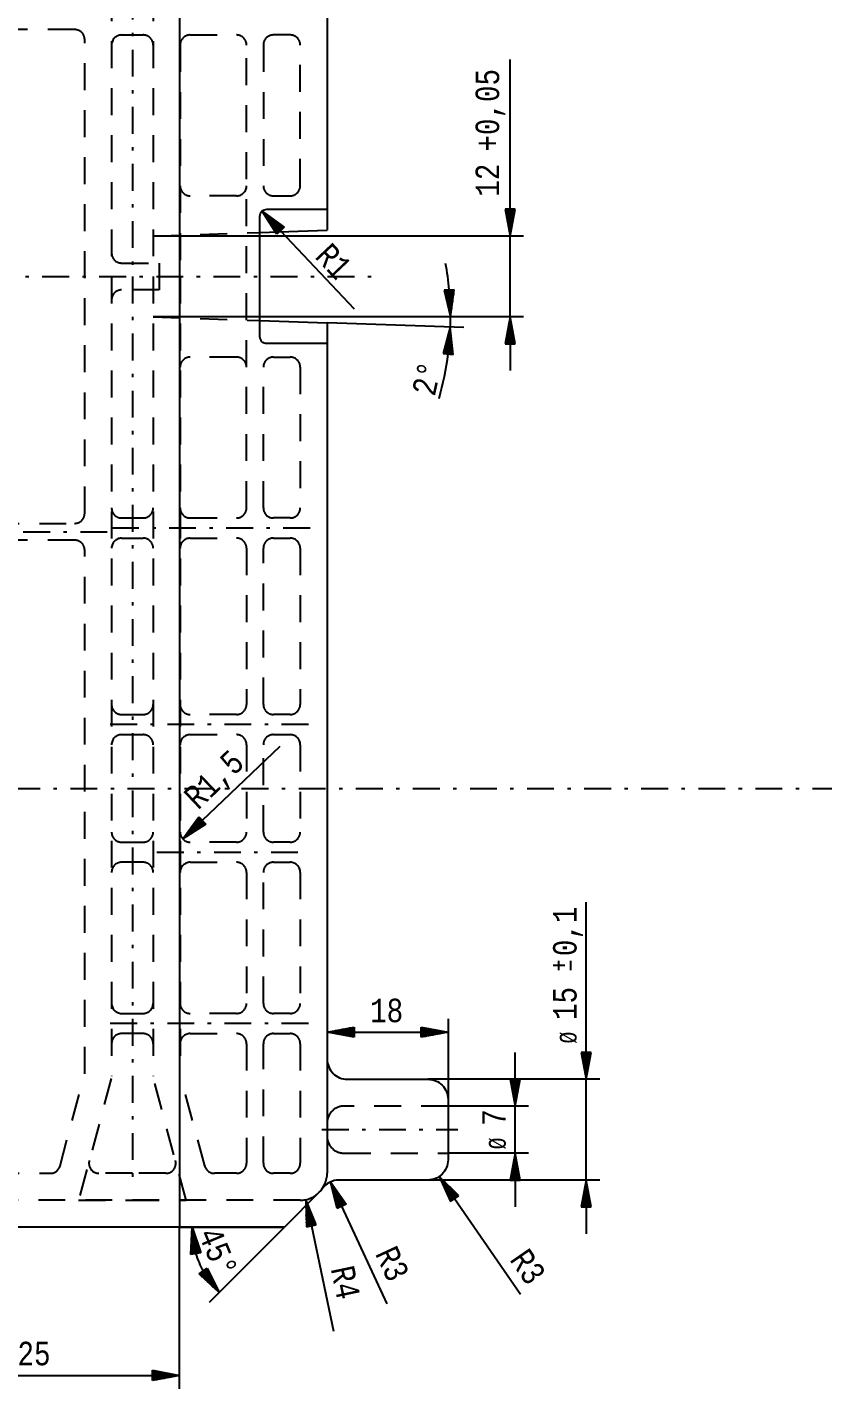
# Model space of a CAD drawing. Extents: x -39 to 802, y -19 to 575.
# Drawn here: x 514.4 to 632.8, y 87.6 to 290.3 of the extents above; entities that cross this region are included whole.
import ezdxf

# ---------------------------------------------------------------- set-up
doc = ezdxf.new("R2010")
doc.units = 0
doc.header["$MEASUREMENT"] = 0
doc.linetypes.add('GESTRICHELT', pattern=[7, 4, -3])
doc.linetypes.add('STRICHPUNKT', pattern=[8.5, 4, -2, 0.5, -2])
doc.layers.get('0').update_dxf_attribs({"linetype": 'CONTINUOUS'})
doc.layers.add('1', color=7, linetype='CONTINUOUS')
doc.layers.add('49', color=7, linetype='CONTINUOUS')
doc.styles.add('MONOTXT', font='monotxt.shx')
doc.dimstyles.new('DST_0001', dxfattribs={"dimtxt": 3.5, "dimasz": 3.5, "dimexe": 2, "dimexo": 0, "dimgap": 0.09, "dimtad": 1, "dimdsep": 46, "dimtxsty": 'MONOTXT', "dimcen": 0, "dimdle": 0.09, "dimclrd": 4, "dimclre": 4, "dimclrt": 2, "dimazin": 0, "dimtfac": 1, "dimtmove": 2, "dimatfit": 3, "dimfxl": 1, "dimtzin": 0, "dimarcsym": 0})
doc.dimstyles.new('DST_0002', dxfattribs={"dimtxt": 3.5, "dimasz": 3.5, "dimexe": 2, "dimexo": 0, "dimgap": 0.09, "dimtad": 1, "dimdsep": 46, "dimtxsty": 'MONOTXT', "dimcen": 0, "dimdle": 0.09, "dimclrd": 4, "dimclre": 4, "dimclrt": 2, "dimazin": 0, "dimtol": 1, "dimtp": 0.1, "dimtm": 0.1, "dimtfac": 1, "dimtmove": 2, "dimatfit": 3, "dimfxl": 1, "dimtzin": 0, "dimarcsym": 0})
doc.dimstyles.new('DST_0004', dxfattribs={"dimtxt": 3.5, "dimasz": 3.5, "dimexe": 2, "dimexo": 0, "dimgap": 0.09, "dimtad": 1, "dimdsep": 46, "dimtxsty": 'MONOTXT', "dimcen": 0, "dimdle": 0.09, "dimclrd": 4, "dimclre": 4, "dimclrt": 2, "dimazin": 0, "dimtfac": 1, "dimtofl": 0, "dimtmove": 2, "dimatfit": 3, "dimfxl": 1, "dimtzin": 0, "dimarcsym": 0})
doc.dimstyles.new('DST_0005', dxfattribs={"dimtxt": 3.5, "dimasz": 3.5, "dimexe": 2, "dimexo": 0, "dimgap": 0.09, "dimtad": 1, "dimdsep": 46, "dimtxsty": 'MONOTXT', "dimcen": 0, "dimdle": 0.09, "dimclrd": 4, "dimclre": 4, "dimclrt": 2, "dimazin": 0, "dimtol": 1, "dimtp": 0.05, "dimtfac": 1, "dimtmove": 2, "dimatfit": 3, "dimfxl": 1, "dimtzin": 0, "dimarcsym": 0})

# ---------------------------------------------------------------- blocks, each defined once
blk = doc.blocks.new('*D8')
at = {"layer": '49', "color": 4, "transparency": 16777216}
for p, q in [((487.8, 87.64), (487.8, 132.01)), ((537.05, 87.64), (537.05, 111.71)), ((487.8, 89.64), (491.8, 90.39)), ((491.8, 88.89), (487.8, 89.64)), ((491.7, 89.64), (487.9, 89.64)), ((491.7, 89.84), (488.97, 89.84)), ((491.7, 89.44), (488.97, 89.44)), ((491.7, 90.04), (490.03, 90.04)), ((491.7, 89.24), (490.03, 89.24)), ((491.7, 90.24), (491.1, 90.24)), ((491.8, 90.39), (491.8, 88.89)), ((491.8, 89.64), (533.05, 89.64)), ((533.05, 88.89), (533.05, 90.39)), ((533.05, 90.39), (537.05, 89.64)), ((537.05, 89.64), (533.05, 88.89)), ((533.15, 90.24), (533.75, 90.24)), ((533.15, 90.04), (534.82, 90.04)), ((533.15, 89.84), (535.88, 89.84)), ((533.15, 89.64), (536.95, 89.64)), ((533.15, 89.44), (535.88, 89.44)), ((533.15, 89.24), (534.82, 89.24)), ((491.7, 89.04), (491.1, 89.04)), ((533.15, 89.04), (533.75, 89.04))]:
    blk.add_line(p, q, dxfattribs=at)
at = {"layer": '49', "color": 2, "transparency": 16777216, "style": 'MONOTXT', "width": 0.812}
blk.add_text('49,25', height=3.5, rotation=360, dxfattribs=at).set_placement((505.56, 91.14))
blk = doc.blocks.new('STEGE_____00009')
at = {"layer": '1', "color": 1, "linetype": 'STRICHPUNKT'}
blk.add_line((513.805, 215.214), (527.688, 215.214), dxfattribs=at)
at = {"layer": '1', "color": 3, "linetype": 'GESTRICHELT'}
for points in [[(522.949, 217.964), (522.949, 288.464, 0.4142136), (521.449, 289.964), (453.199, 289.964, 0.4142136), (451.699, 288.464), (451.699, 217.964, 0.4142136), (453.199, 216.464), (521.449, 216.464, 0.4142136), (522.949, 217.964)], [(522.949, 134.527), (522.949, 212.464, 0.4142136), (521.449, 213.964), (453.199, 213.964, 0.4142136), (451.699, 212.464), (451.699, 121.214, 0.4142136), (453.199, 119.714), (517.829, 119.714, 0.3394502), (519.277, 120.825), (522.898, 134.336)]]:
    blk.add_lwpolyline(points, format="xyb", dxfattribs=at)
blk = doc.blocks.new('*D13')
at = {"layer": '49', "color": 4, "transparency": 16777216}
for p, q in [((549.36, 262.94), (552.65, 260.54)), ((551.56, 259.52), (549.36, 262.94)), ((552.04, 260.1), (549.43, 262.87)), ((551.89, 259.97), (550.02, 261.96)), ((552.18, 260.24), (550.31, 262.23)), ((552.33, 260.38), (551.19, 261.59)), ((551.75, 259.83), (550.6, 261.04)), ((551.6, 259.69), (551.19, 260.13)), ((552.65, 260.54), (551.56, 259.52)), ((552.47, 260.51), (552.06, 260.95)), ((552.11, 260.03), (563.08, 248.39))]:
    blk.add_line(p, q, dxfattribs=at)
at = {"layer": '49', "color": 2, "transparency": 16777216, "style": 'MONOTXT', "width": 0.812}
blk.add_text('R1', height=3.5, rotation=313.308, dxfattribs=at).set_placement((557.08, 256.07))
blk = doc.blocks.new('*D14')
at = {"layer": '49', "color": 4, "transparency": 16777216}
for p, q in [((555.87, 115.8), (555.96, 111.73)), ((557.43, 112.04), (555.87, 115.8)), ((556.68, 111.98), (555.89, 115.7)), ((556.48, 111.94), (555.92, 114.62)), ((556.28, 111.9), (555.94, 113.53)), ((556.87, 112.02), (556.31, 114.7)), ((557.07, 112.07), (556.72, 113.7)), ((556.09, 111.86), (555.96, 112.45)), ((555.96, 111.73), (557.43, 112.04)), ((556.7, 111.88), (559.99, 96.23)), ((557.26, 112.11), (557.14, 112.69))]:
    blk.add_line(p, q, dxfattribs=at)
at = {"layer": '49', "color": 2, "transparency": 16777216, "style": 'MONOTXT', "width": 0.812}
blk.add_text('R4', height=3.5, rotation=281.8795, dxfattribs=at).set_placement((559.57, 105.52))
blk = doc.blocks.new('*D15')
at = {"layer": '49', "color": 4, "transparency": 16777216}
for p, q in [((536.93, 111.71), (552.71, 111.71)), ((538.76, 107.65), (538.93, 111.71)), ((538.93, 111.71), (540.24, 107.86)), ((539.49, 107.85), (538.94, 111.61)), ((541.55, 100.56), (552.71, 111.71)), ((539.09, 107.8), (538.85, 109.45)), ((539.29, 107.83), (538.9, 110.53)), ((539.68, 107.88), (539.29, 110.59)), ((539.88, 107.91), (539.64, 109.56)), ((540.24, 107.86), (538.76, 107.65)), ((538.89, 107.77), (538.81, 108.36)), ((540.08, 107.94), (539.99, 108.53)), ((539.97, 104.73), (541.17, 105.62)), ((541.11, 105.45), (541.47, 104.97)), ((541.17, 105.62), (542.96, 101.97)), ((542.96, 101.97), (539.97, 104.73)), ((540.15, 104.74), (540.51, 104.26)), ((540.31, 104.86), (541.31, 103.52)), ((540.47, 104.98), (542.1, 102.79)), ((540.63, 105.1), (542.9, 102.05)), ((540.79, 105.22), (542.42, 103.02)), ((540.95, 105.33), (541.95, 104))]:
    blk.add_line(p, q, dxfattribs=at)
blk.add_arc((552.71, 111.71), 13.79, -163.3122, -151.6878, dxfattribs=at)
at = {"layer": '49', "color": 2, "transparency": 16777216, "style": 'MONOTXT', "width": 0.812}
blk.add_text('45°', height=3.5, rotation=292.4943, dxfattribs=at).set_placement((539.82, 110.73))
blk = doc.blocks.new('*D18')
at = {"layer": '49', "color": 4, "transparency": 16777216}
for p, q in [((597.63, 137.71), (597.63, 160.09)), ((598.38, 137.71), (596.88, 137.71)), ((596.88, 137.71), (597.63, 133.71)), ((597.03, 137.61), (597.03, 137.01)), ((597.23, 137.61), (597.23, 135.95)), ((597.43, 137.61), (597.43, 134.88)), ((597.63, 133.71), (598.38, 137.71)), ((597.63, 137.61), (597.63, 133.81)), ((597.83, 137.61), (597.83, 134.88)), ((598.03, 137.61), (598.03, 135.95)), ((598.23, 137.61), (598.23, 137.01)), ((599.63, 133.71), (574.05, 133.71)), ((597.63, 118.71), (597.63, 133.71)), ((599.63, 118.71), (574.05, 118.71)), ((597.63, 118.71), (596.88, 114.71)), ((598.38, 114.71), (597.63, 118.71)), ((597.63, 114.81), (597.63, 118.61)), ((597.23, 114.81), (597.23, 116.48)), ((597.43, 114.81), (597.43, 117.55)), ((597.83, 114.81), (597.83, 117.55)), ((598.03, 114.81), (598.03, 116.48)), ((596.88, 114.71), (598.38, 114.71)), ((597.03, 114.81), (597.03, 115.41)), ((597.63, 114.71), (597.63, 110.71)), ((598.23, 114.81), (598.23, 115.41))]:
    blk.add_line(p, q, dxfattribs=at)
at = {"layer": '49', "color": 1, "transparency": 16777216}
for p, q in [((594.44, 150.64), (592.69, 150.64)), ((593.57, 149.94), (593.57, 151.34)), ((595.32, 149.94), (595.32, 151.34))]:
    blk.add_line(p, q, dxfattribs=at)
at = {"layer": '49', "color": 1, "transparency": 16777216, "style": 'MONOTXT', "width": 0.812}
blk.add_text('0,1', height=3.5, rotation=90, dxfattribs=at).set_placement((596.19, 152.04))
at = {"layer": '49', "color": 2, "transparency": 16777216, "style": 'MONOTXT', "width": 0.812}
for s, height, p in [('15', 3.5, (596.19, 142.54)), ('Ø', 2.5, (596.19, 139.04))]:
    blk.add_text(s, height=height, rotation=90, dxfattribs=at).set_placement(p)
blk = doc.blocks.new('*D19')
at = {"layer": '49', "color": 4, "transparency": 16777216}
for p, q in [((587.05, 133.71), (587.05, 137.71)), ((587.8, 133.71), (586.3, 133.71)), ((586.3, 133.71), (587.05, 129.71)), ((586.45, 133.61), (586.45, 133.01)), ((586.65, 133.61), (586.65, 131.95)), ((586.85, 133.61), (586.85, 130.88)), ((587.05, 129.71), (587.8, 133.71)), ((587.05, 133.61), (587.05, 129.81)), ((587.25, 133.61), (587.25, 130.88)), ((587.45, 133.61), (587.45, 131.95)), ((587.65, 133.61), (587.65, 133.01)), ((589.05, 129.71), (577.05, 129.71)), ((587.05, 122.71), (587.05, 129.71)), ((589.05, 122.71), (577.05, 122.71)), ((587.05, 122.71), (586.3, 118.71)), ((587.8, 118.71), (587.05, 122.71)), ((587.05, 118.81), (587.05, 122.61)), ((586.65, 118.81), (586.65, 120.48)), ((586.85, 118.81), (586.85, 121.55)), ((587.25, 118.81), (587.25, 121.55)), ((587.45, 118.81), (587.45, 120.48)), ((586.3, 118.71), (587.8, 118.71)), ((586.45, 118.81), (586.45, 119.41)), ((587.05, 118.71), (587.05, 114.71)), ((587.65, 118.81), (587.65, 119.41))]:
    blk.add_line(p, q, dxfattribs=at)
at = {"layer": '49', "color": 2, "transparency": 16777216, "style": 'MONOTXT', "width": 0.812}
for s, height, p in [('7', 3.5, (585.64, 126.78)), ('Ø', 2.5, (585.64, 123.28))]:
    blk.add_text(s, height=height, rotation=90, dxfattribs=at).set_placement(p)
blk = doc.blocks.new('*D20')
at = {"layer": '49', "color": 4, "transparency": 16777216}
for p, q in [((575.75, 119.24), (577.41, 115.53)), ((578.64, 116.38), (575.75, 119.24)), ((577.97, 116.03), (575.81, 119.16)), ((577.8, 115.92), (576.25, 118.17)), ((578.13, 116.15), (576.58, 118.4)), ((578.3, 116.26), (577.35, 117.63)), ((577.64, 115.81), (576.69, 117.18)), ((577.47, 115.69), (577.13, 116.19)), ((577.41, 115.53), (578.64, 116.38)), ((578.02, 115.95), (587.84, 101.72)), ((578.46, 116.37), (578.12, 116.87))]:
    blk.add_line(p, q, dxfattribs=at)
at = {"layer": '49', "color": 2, "transparency": 16777216, "style": 'MONOTXT', "width": 0.812}
blk.add_text('R3', height=3.5, rotation=304.5903, dxfattribs=at).set_placement((586.12, 106.86))
blk = doc.blocks.new('*D21')
at = {"layer": '49', "color": 4, "transparency": 16777216}
for p, q in [((559.05, 142.71), (559.05, 130.71)), ((577.05, 142.71), (577.05, 130.71)), ((559.05, 140.71), (563.05, 141.46)), ((563.05, 139.96), (559.05, 140.71)), ((562.95, 140.71), (559.15, 140.71)), ((562.95, 140.91), (560.22, 140.91)), ((562.95, 140.51), (560.22, 140.51)), ((562.95, 141.11), (561.28, 141.11)), ((562.95, 140.31), (561.28, 140.31)), ((562.95, 141.31), (562.35, 141.31)), ((562.95, 140.11), (562.35, 140.11)), ((563.05, 141.46), (563.05, 139.96)), ((563.05, 140.71), (573.05, 140.71)), ((573.05, 139.96), (573.05, 141.46)), ((573.05, 141.46), (577.05, 140.71)), ((577.05, 140.71), (573.05, 139.96)), ((573.15, 141.31), (573.75, 141.31)), ((573.15, 141.11), (574.82, 141.11)), ((573.15, 140.91), (575.88, 140.91)), ((573.15, 140.71), (576.95, 140.71)), ((573.15, 140.51), (575.88, 140.51)), ((573.15, 140.31), (574.82, 140.31)), ((573.15, 140.11), (573.75, 140.11))]:
    blk.add_line(p, q, dxfattribs=at)
at = {"layer": '49', "color": 2, "transparency": 16777216, "style": 'MONOTXT', "width": 0.812}
blk.add_text('18', height=3.5, dxfattribs=at).set_placement((565.45, 142.21))
blk = doc.blocks.new('*D22')
at = {"layer": '49', "color": 4, "transparency": 16777216}
for p, q in [((559.53, 118.43), (561.89, 115.12)), ((560.53, 114.49), (559.53, 118.43)), ((561.17, 114.9), (559.57, 118.34)), ((560.99, 114.81), (559.84, 117.29)), ((560.81, 114.73), (560.11, 116.24)), ((561.35, 114.98), (560.2, 117.46)), ((561.54, 115.07), (560.83, 116.58)), ((561.72, 115.15), (561.46, 115.69)), ((560.63, 114.64), (560.38, 115.19)), ((561.89, 115.12), (560.53, 114.49)), ((561.21, 114.81), (567.95, 100.3))]:
    blk.add_line(p, q, dxfattribs=at)
at = {"layer": '49', "color": 2, "transparency": 16777216, "style": 'MONOTXT', "width": 0.812}
blk.add_text('R3', height=3.5, rotation=294.911, dxfattribs=at).set_placement((566.14, 107.76))
blk = doc.blocks.new('RUETTLER__00012')
at = {"layer": '1', "color": 3, "linetype": 'GESTRICHELT'}
blk.add_line((528.449, 143.514), (531.649, 143.514), dxfattribs=at)
at = {"layer": '1', "color": 1, "linetype": 'STRICHPUNKT'}
blk.add_lwpolyline([(530.049, 388.962), (530.049, 253.214), (530.049, 117.465)], dxfattribs=at)
at = {"layer": '1', "color": 3, "linetype": 'GESTRICHELT'}
for points in [[(526.949, 372.229), (526.949, 253.214), (526.949, 134.198)], [(533.149, 372.229), (533.149, 253.214), (533.149, 134.198)], [(526.898, 133.81), (522.049, 115.714), (530.049, 115.714), (538.049, 115.714), (533.2, 133.81)]]:
    blk.add_lwpolyline(points, dxfattribs=at)
for points in [[(528.449, 289.164), (531.649, 289.164, -0.4142136), (533.149, 287.664)], [(526.949, 256.714, 0.4142136), (528.449, 255.214), (534.049, 255.214), (534.049, 253.214), (534.049, 251.214), (528.449, 251.214, 0.4142136), (526.949, 249.714)], [(526.949, 218.764, 0.4142136), (528.449, 217.264), (531.649, 217.264, 0.4142136), (533.149, 218.764)], [(528.449, 214.264), (531.649, 214.264, -0.4142136), (533.149, 212.764)], [(526.949, 189.514, 0.4142136), (528.449, 188.014), (531.649, 188.014, 0.4142136), (533.149, 189.514)], [(528.449, 185.014), (531.649, 185.014, -0.4142136), (533.149, 183.514)], [(526.949, 170.514, 0.4142136), (528.449, 169.014), (531.649, 169.014, 0.4142136), (533.149, 170.514)], [(533.149, 164.514, 0.4142136), (531.649, 166.014), (528.449, 166.014, 0.4142136), (526.949, 164.514)], [(533.149, 139.014, 0.4142136), (531.649, 140.514), (528.449, 140.514, 0.4142136), (526.949, 139.014)], [(535.022, 119.714), (530.049, 119.714), (525.076, 119.714, -0.4931424), (523.627, 121.602)]]:
    blk.add_lwpolyline(points, format="xyb", dxfattribs=at)
for centre, start, end in [((528.449, 287.664), 90, 180), ((528.449, 212.764), 90, 180), ((528.449, 183.514), 90, 180), ((528.449, 145.014), 180, -90), ((531.649, 145.014), -90, 0), ((535.022, 121.214), -90, 15.00003)]:
    blk.add_arc(centre, 1.5, start, end, dxfattribs=at)
blk = doc.blocks.new('*D25')
at = {"layer": '49', "color": 4, "transparency": 16777216}
for p, q in [((540.46, 172.24), (552.04, 183.28)), ((537.56, 169.48), (539.94, 172.78)), ((540.25, 172.31), (538.27, 170.43)), ((540.11, 172.46), (538.9, 171.31)), ((539.97, 172.6), (539.54, 172.19)), ((539.94, 172.78), (540.98, 171.7)), ((540.98, 171.7), (537.56, 169.48)), ((540.39, 172.17), (537.64, 169.55)), ((540.52, 172.02), (538.55, 170.14)), ((540.66, 171.88), (539.46, 170.73)), ((540.8, 171.74), (540.37, 171.32))]:
    blk.add_line(p, q, dxfattribs=at)
at = {"layer": '49', "color": 2, "transparency": 16777216, "style": 'MONOTXT', "width": 0.812}
blk.add_text('R1,5', height=3.5, rotation=43.6345, dxfattribs=at).set_placement((539.82, 173.71))
blk = doc.blocks.new('*D26')
at = {"layer": '49', "color": 4, "transparency": 16777216}
for p, q in [((586.3, 263.21), (586.3, 285.49)), ((587.05, 263.21), (585.55, 263.21)), ((585.55, 263.21), (586.3, 259.21)), ((585.7, 263.11), (585.7, 262.51)), ((585.9, 263.11), (585.9, 261.45)), ((586.1, 263.11), (586.1, 260.38)), ((586.3, 259.21), (587.05, 263.21)), ((586.3, 263.11), (586.3, 259.31)), ((586.5, 263.11), (586.5, 260.38)), ((586.7, 263.11), (586.7, 261.45)), ((586.9, 263.11), (586.9, 262.51)), ((588.3, 259.21), (533.15, 259.21)), ((586.3, 247.21), (586.3, 259.21)), ((588.3, 247.21), (533.15, 247.21)), ((586.3, 247.21), (585.55, 243.21)), ((586.1, 243.31), (586.1, 246.05)), ((587.05, 243.21), (586.3, 247.21)), ((586.3, 243.31), (586.3, 247.11)), ((586.5, 243.31), (586.5, 246.05)), ((585.55, 243.21), (587.05, 243.21)), ((585.7, 243.31), (585.7, 243.91)), ((585.9, 243.31), (585.9, 244.98)), ((586.3, 243.21), (586.3, 239.21)), ((586.7, 243.31), (586.7, 244.98)), ((586.9, 243.31), (586.9, 243.91))]:
    blk.add_line(p, q, dxfattribs=at)
at = {"layer": '49', "color": 1, "transparency": 16777216, "style": 'MONOTXT', "width": 0.812}
blk.add_text('+0,05', height=3.5, rotation=90, dxfattribs=at).set_placement((584.66, 271.8))
at = {"layer": '49', "color": 2, "transparency": 16777216, "style": 'MONOTXT', "width": 0.812}
blk.add_text('12', height=3.5, rotation=90, dxfattribs=at).set_placement((584.66, 265.09))
blk = doc.blocks.new('*D27')
at = {"layer": '49', "color": 4, "transparency": 16777216}
for p, q in [((577.98, 251.24), (576.48, 251.18)), ((576.48, 251.18), (577.41, 247.21)), ((576.63, 251.08), (576.66, 250.48)), ((576.83, 251.09), (576.91, 249.43)), ((577.03, 251.1), (577.16, 248.37)), ((577.23, 251.11), (577.4, 247.31)), ((577.41, 247.21), (577.98, 251.24)), ((577.43, 251.12), (577.56, 248.39)), ((577.63, 251.13), (577.71, 249.46)), ((577.83, 251.14), (577.86, 250.54)), ((579.41, 247.21), (533.25, 247.21)), ((579.38, 245.6), (559.05, 246.31)), ((577.38, 245.67), (576.31, 241.74)), ((577.07, 241.78), (577.37, 245.57)), ((577.81, 241.62), (577.38, 245.67)), ((576.67, 241.81), (576.8, 243.48)), ((576.87, 241.8), (577.09, 244.52)), ((577.27, 241.77), (577.49, 244.49)), ((577.47, 241.75), (577.6, 243.41)), ((576.31, 241.74), (577.81, 241.62)), ((576.47, 241.83), (576.52, 242.43)), ((577.67, 241.73), (577.72, 242.33))]:
    blk.add_line(p, q, dxfattribs=at)
for start, end in [(5.1799, 10.3564), (-2, 0), (-15.943, -7.1799)]:
    blk.add_arc((533.15, 247.21), 44.26, start, end, dxfattribs=at)
at = {"layer": '49', "color": 2, "transparency": 16777216, "style": 'MONOTXT', "width": 0.812}
blk.add_text('2°', height=3.5, rotation=77.4839, dxfattribs=at).set_placement((575.06, 235.25))
blk = doc.blocks.new('TEILUNG___00008')
at = {"layer": '49'}
dim = blk.add_linear_dim(base=(487.799, 89.645), p1=(487.799, 132.014), p2=(537.049, 111.714), dimstyle='DST_0001', dxfattribs=at)
dim.commit()
dim.dimension.update_dxf_attribs({"geometry": '*D8', "text_midpoint": (512.424, 92.895), "dimtype": 128})
blk = doc.blocks.new('RA________00010')
at = {"layer": '1'}
for p, q in [((559.049, 386.714), (559.049, 260.117)), ((559.049, 246.311), (559.049, 119.714)), ((557.877, 116.885), (552.706, 111.714))]:
    blk.add_line(p, q, dxfattribs=at)
at = {"layer": '1', "color": 3, "linetype": 'GESTRICHELT'}
blk.add_line((555.049, 115.714), (94.413, 115.714), dxfattribs=at)
at = {"layer": '1'}
for points in [[(537.049, 394.714), (537.049, 253.214), (537.049, 111.714)], [(552.706, 111.714), (94.413, 111.714)]]:
    blk.add_lwpolyline(points, dxfattribs=at)
blk.add_lwpolyline([(559.049, 243.214), (550.049, 243.214, -0.4142136), (549.049, 244.214), (549.049, 246.66), (549.049, 259.767), (549.049, 262.214, -0.4142136), (550.049, 263.214), (559.049, 263.214)], format="xyb", dxfattribs=at)
at = {"layer": '1', "color": 3, "linetype": 'GESTRICHELT'}
blk.add_lwpolyline([(555.049, 115.714, 0.1989124), (557.877, 116.885)], format="xyb", dxfattribs=at)
at = {"layer": '1'}
blk.add_arc((555.049, 119.714), 4, -45, 0, dxfattribs=at)
at = {"layer": '49'}
for center, mpoint, dimstyle, picture, middle in [((550.049, 262.214), (549.363, 262.941), 'DST_0001', '*D13', (560.135, 255.375)), ((555.049, 119.714), (555.872, 115.799), 'DST_0004', '*D14', (561.479, 104.934))]:
    dim = blk.add_radius_dim(center=center, mpoint=mpoint, dimstyle=dimstyle, dxfattribs=at)
    dim.commit()
    dim.dimension.update_dxf_attribs({"geometry": picture, "text_midpoint": middle, "dimtype": 132})
dim = blk.add_angular_dim_2l(base=(539.975, 106.442), line1=((552.706, 111.714), (552.806, 111.714)), line2=((552.706, 111.714), (557.877, 116.885)), dimstyle='DST_0004', dxfattribs=at)
dim.commit()
dim.dimension.update_dxf_attribs({"geometry": '*D15', "text_midpoint": (542.978, 107.685), "dimtype": 130})
blk = doc.blocks.new('BOLZEN____00011')
at = {"layer": '1', "color": 1, "linetype": 'STRICHPUNKT'}
blk.add_line((558.275, 126.214), (578.505, 126.214), dxfattribs=at)
at = {"layer": '1'}
blk.add_lwpolyline([(559.049, 136.714, 0.4142136), (562.049, 133.714), (574.049, 133.714, -0.4142136), (577.049, 130.714), (577.049, 121.714, -0.4142136), (574.049, 118.714), (560.793, 118.714)], format="xyb", dxfattribs=at)
at = {"layer": '1', "color": 3, "linetype": 'GESTRICHELT'}
for points in [[(577.049, 129.714), (561.549, 129.714, 0.4142136), (559.049, 127.214)], [(559.049, 125.214, 0.4142136), (561.549, 122.714), (577.049, 122.714)]]:
    blk.add_lwpolyline(points, format="xyb", dxfattribs=at)
at = {"layer": '1'}
blk.add_arc((560.793, 115.714), 3, 90, 145.1501, dxfattribs=at)
at = {"layer": '49'}
for base, p1, p2, dimstyle, picture, middle in [((597.631, 118.714), (574.049, 118.714), (574.049, 133.714), 'DST_0002', '*D18', (594.444, 145.407)), ((587.049, 122.714), (577.049, 122.714), (577.049, 129.714), 'DST_0001', '*D19', (583.889, 126.214))]:
    dim = blk.add_linear_dim(base=base, p1=p1, p2=p2, angle=90, text='%%c<>', dimstyle=dimstyle, dxfattribs=at)
    dim.commit()
    dim.dimension.update_dxf_attribs({"geometry": picture, "text_midpoint": middle, "dimtype": 128})
dim = blk.add_linear_dim(base=(559.049, 140.714), p1=(559.049, 130.714), p2=(577.049, 130.714), dimstyle='DST_0001', dxfattribs=at)
dim.commit()
dim.dimension.update_dxf_attribs({"geometry": '*D21', "text_midpoint": (568.049, 143.964), "dimtype": 128})
for center, mpoint, dimstyle, picture, middle in [((574.049, 121.714), (575.752, 119.244), 'DST_0004', '*D20', (588.109, 107.05)), ((560.793, 115.714), (559.53, 118.434), 'DST_0001', '*D22', (568.826, 106.133))]:
    dim = blk.add_radius_dim(center=center, mpoint=mpoint, dimstyle=dimstyle, dxfattribs=at)
    dim.commit()
    dim.dimension.update_dxf_attribs({"geometry": picture, "text_midpoint": middle, "dimtype": 132})
blk = doc.blocks.new('KOPF______00013')
at = {"layer": '1', "color": 1, "linetype": 'STRICHPUNKT'}
for p, q in [((556.52, 215.764), (526.65, 215.764)), ((556.255, 186.514), (526.65, 186.514)), ((533.702, 167.514), (555.859, 167.514)), ((556.255, 142.014), (526.65, 142.014))]:
    blk.add_line(p, q, dxfattribs=at)
at = {"layer": '1', "color": 3, "linetype": 'GESTRICHELT'}
for points in [[(538.649, 289.164), (545.549, 289.164, -0.4142136), (547.049, 287.664)], [(549.549, 287.664), (549.549, 266.714, 0.4142136), (551.049, 265.214), (553.549, 265.214, 0.4142136), (555.049, 266.714), (555.049, 287.664, 0.4142167), (553.549, 289.164), (551.049, 289.164, 0.4142136), (549.549, 287.664)], [(537.149, 218.764, 0.4142167), (538.649, 217.264), (545.549, 217.264, 0.4142136), (547.049, 218.764), (547.049, 239.714), (547.049, 287.664)], [(545.549, 265.214), (538.649, 265.214, -0.4142136), (537.149, 266.714)], [(547.049, 239.714, 0.4142136), (545.549, 241.214), (538.649, 241.214, 0.4142136), (537.149, 239.714)], [(549.549, 218.764), (549.549, 239.714, -0.4142136), (551.049, 241.214), (553.549, 241.214, -0.4142136), (555.049, 239.714), (555.049, 218.764, -0.4142167), (553.549, 217.264), (551.049, 217.264, -0.4142136), (549.549, 218.764)], [(538.649, 214.264), (545.549, 214.264, -0.4142136), (547.049, 212.764), (547.049, 189.514, -0.4142136), (545.549, 188.014), (538.649, 188.014, -0.4142136), (537.149, 189.514)], [(549.549, 189.514), (549.549, 212.764, -0.4142136), (551.049, 214.264), (553.549, 214.264, -0.4142136), (555.049, 212.764), (555.049, 189.514, -0.4142136), (553.549, 188.014), (551.049, 188.014, -0.4142136), (549.549, 189.514)], [(538.649, 185.014), (545.549, 185.014, -0.4142136), (547.049, 183.514), (547.049, 170.514, -0.4142136), (545.549, 169.014), (538.649, 169.014, -0.4142136), (537.149, 170.514)], [(555.049, 183.514), (555.049, 170.514, -0.4142136), (553.549, 169.014), (551.049, 169.014, -0.4142136), (549.549, 170.514), (549.549, 183.514, -0.4142136), (551.049, 185.014), (553.549, 185.014)], [(538.649, 166.014), (545.549, 166.014, -0.4142136), (547.049, 164.514), (547.049, 145.014, -0.4142136), (545.549, 143.514), (538.649, 143.514, -0.4142136), (537.149, 145.014)], [(555.049, 164.514), (555.049, 145.014, -0.4142136), (553.549, 143.514), (551.049, 143.514, -0.4142136), (549.549, 145.014), (549.549, 164.514, -0.4142136), (551.049, 166.014), (553.549, 166.014)], [(538.649, 140.514), (545.549, 140.514, -0.4142136), (547.049, 139.014), (547.049, 121.214, -0.4142136), (545.549, 119.714), (542.269, 119.714, -0.3394529), (540.82, 120.825), (537.2, 134.336)], [(555.049, 139.014), (555.049, 121.214, -0.4142136), (553.549, 119.714), (551.049, 119.714, -0.4142136), (549.549, 121.214), (549.549, 139.014, -0.4142136), (551.049, 140.514), (553.549, 140.514, -0.4142136), (555.049, 139.014)]]:
    blk.add_lwpolyline(points, format="xyb", dxfattribs=at)
blk.add_lwpolyline([(537.149, 287.664), (537.149, 253.214), (537.149, 134.725)], dxfattribs=at)
for centre, start, end in [((538.649, 287.664), 90, -179.99939), ((545.549, 266.714), -90, 0), ((538.649, 212.764), 90, 180), ((538.649, 183.514), 90, 180), ((553.549, 183.514), 0, 90), ((538.649, 164.514), 90, 180), ((553.549, 164.514), 0, 90), ((538.649, 139.014), 90, 180)]:
    blk.add_arc(centre, 1.5, start, end, dxfattribs=at)
at = {"layer": '49'}
dim = blk.add_radius_dim(center=(538.649, 170.514), mpoint=(537.563, 169.478), dimstyle='DST_0001', dxfattribs=at)
dim.commit()
dim.dimension.update_dxf_attribs({"geometry": '*D25', "text_midpoint": (542.558, 178.731), "dimtype": 132})
blk = doc.blocks.new('NASE______00014')
at = {"layer": '1'}
for p, q in [((549.049, 259.767), (559.049, 260.117)), ((549.049, 246.66), (559.049, 246.311))]:
    blk.add_line(p, q, dxfattribs=at)
at = {"layer": '1', "color": 3, "linetype": 'GESTRICHELT'}
for points in [[(533.149, 259.212), (549.049, 259.767)], [(533.149, 247.215), (549.049, 246.66)]]:
    blk.add_lwpolyline(points, dxfattribs=at)
at = {"layer": '49'}
dim = blk.add_linear_dim(base=(586.298, 247.215), p1=(533.149, 247.215), p2=(533.149, 259.212), angle=90, dimstyle='DST_0005', dxfattribs=at)
dim.commit()
dim.dimension.update_dxf_attribs({"geometry": '*D26', "text_midpoint": (582.906, 270.246), "dimtype": 128})
dim = blk.add_angular_dim_2l(base=(576.853, 240.223), line1=((533.149, 247.215), (559.049, 246.311)), line2=((533.149, 247.215), (533.249, 247.215)), dimstyle='DST_0004', dxfattribs=at)
dim.commit()
dim.dimension.update_dxf_attribs({"geometry": '*D27', "text_midpoint": (574.221, 239.701), "dimtype": 130})
blk = doc.blocks.new('DS________00002')
at = {"layer": '1', "color": 1, "linetype": 'STRICHPUNKT'}
blk.add_line((15.12, 253.21), (567.55, 253.21), dxfattribs=at)
for name in ['STEGE_____00009', 'RUETTLER__00012', 'RA________00010', 'BOLZEN____00011', 'KOPF______00013', 'TEILUNG___00008', 'NASE______00014']:
    blk.add_blockref(name, (0, 0))
blk = doc.blocks.new('ANSICHTEN_00001')
blk.add_blockref('DS________00002', (0, 0))

msp = doc.modelspace()

# ---------------------------------------------------------------- linework, layer by layer
at = {"layer": '1', "color": 1, "linetype": 'STRICHPUNKT'}
msp.add_line((2.32, 177.01), (771.6, 177.01), dxfattribs=at)

# ---------------------------------------------------------------- block references
msp.add_blockref('ANSICHTEN_00001', (0, 0))

doc.saveas('drawing.dxf')
